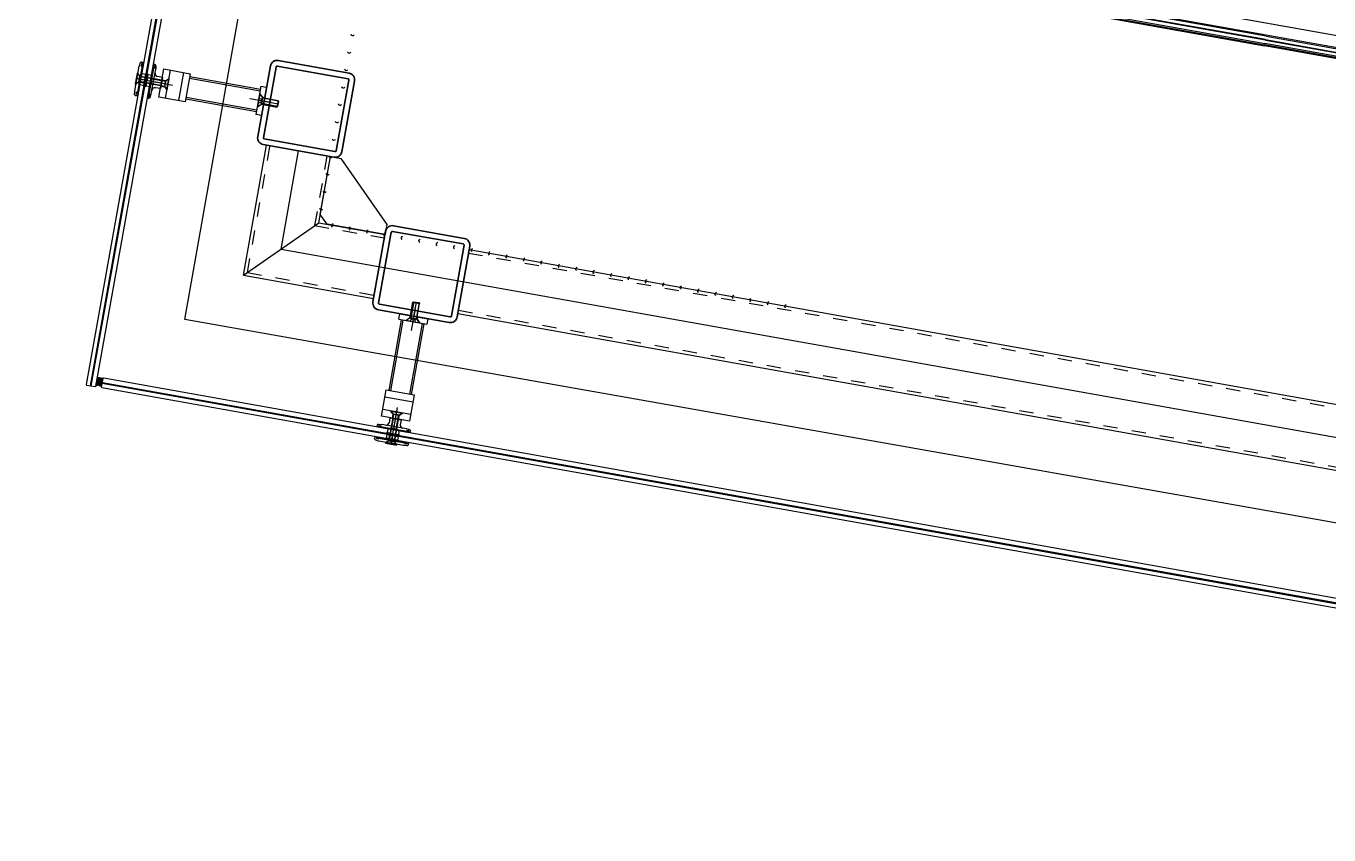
# Model space of a CAD drawing. Header units: centimetres. Extents: x 139057 to 200038, y 34824 to 80516.
# Drawn here: x 172767.7 to 172996.3, y 78219.9 to 78361.9 of the extents above; entities that cross this region are included whole.
import ezdxf

# ---------------------------------------------------------------- set-up
doc = ezdxf.new("R2010")
doc.units = ezdxf.units.CM
doc.header["$LTSCALE"] = 100
doc.linetypes.add('HIDDEN', pattern=[0.5, 0.25, -0.25])
doc.layers.get('0').update_dxf_attribs({"lineweight": 0})
doc.layers.add('ASFALTO', color=2, linetype='Continuous')
doc.layers.add('M-ASC', color=5, linetype='Continuous')
doc.layers.add('Linea_fine', color=2, linetype='Continuous', lineweight=35)

# ---------------------------------------------------------------- blocks, each defined once
blk = doc.blocks.new('6666666666666')
for p, q in [((-940, -108.5), (-940, -1365)), ((-938.5, -108.5), (-938.5, -1365)), ((-929.9, -1365), (-929.9, -205)), ((-929.1, -1365), (-929.1, -205)), ((-935.9, -207), (-935.9, -1365)), ((-923.1, -1365), (-923.1, -207)), ((-940, -2621.5), (-940, -1365)), ((-938.5, -2621.5), (-938.5, -1365)), ((-935.9, -2523), (-935.9, -1365)), ((-929.9, -1365), (-929.9, -2525)), ((-929.1, -1365), (-929.1, -2525)), ((-923.1, -1365), (-923.1, -2523))]:
    blk.add_line(p, q)
at = {"linetype": 'Continuous'}
for p, q in [((-921.2, -1365), (-921.2, -215)), ((-900, -215), (-900, -2515)), ((-921.2, -2515), (-921.2, -1365))]:
    blk.add_line(p, q, dxfattribs=at)
blk = doc.blocks.new('S05')
blk.add_arc((0.27, 0.5), 0.567, 118.0725, 241.9275)
blk = doc.blocks.new('VSEI_M12x35')
for p, q in [((0, 11.8), (0, -11.8)), ((0.5, 11.8), (0, 11.8)), ((0, 0), (35, 0)), ((0.5, 11.8), (0.5, -11.8)), ((0.5, 11.8), (6.3, 6)), ((0.6, 3.6), (4.6, 3.6)), ((4.6, 3.6), (4.6, -3.6)), ((4.6, 3.6), (6.7, 0)), ((6.3, 6), (33.8, 6)), ((6.3, 6), (6.3, -6)), ((35, 4.8), (6.3, 4.8)), ((33.8, 6), (35, 4.8)), ((33.8, 6), (33.8, -6)), ((35, 4.8), (35, -4.8)), ((0, -11.8), (0.5, -11.8)), ((0.5, -11.8), (6.3, -6)), ((0.6, -3.6), (4.6, -3.6)), ((4.6, -3.6), (6.7, 0)), ((35, -4.8), (6.3, -4.8)), ((6.3, -6), (33.8, -6)), ((35, -4.8), (33.8, -6))]:
    blk.add_line(p, q)
blk = doc.blocks.new('VSEI_M10x16')
for p, q in [((0, 9.75), (0, -9.75)), ((0.5, 9.75), (0, 9.75)), ((16, 0), (0, 0)), ((0.5, 9.75), (0.5, -9.75)), ((0.5, 9.75), (5.25, 5)), ((5.25, 5), (15.4, 5)), ((5.25, 5), (5.25, -5)), ((5.25, 5), (5.25, -5)), ((16, 4.4), (5.25, 4.4)), ((15.4, 5), (16, 4.4)), ((15.4, 5), (15.4, -5)), ((16, 4.4), (16, -4.4)), ((0.5, -9.75), (0, -9.75)), ((0.5, -9.75), (5.25, -5)), ((16, -4.4), (5.25, -4.4)), ((5.25, -5), (15.4, -5)), ((16, -4.4), (15.4, -5))]:
    blk.add_line(p, q)
blk = doc.blocks.new('es5tertetert')
h = blk.add_hatch(color=256)
h.paths.add_polyline_path([(-30, -10, 1), (-26, -10, 1)])
h.paths.add_polyline_path([(-30, 10, 1), (-26, 10, 1)])
for p, q in [((-42.7, 28.2), (-43.5, 22)), ((-40.8, 30), (-38.5, 30)), ((-38.5, 27), (-40, 27)), ((-40, 27), (-40, 23)), ((-40, 23), (-38.5, 23)), ((-38.5, 30), (-38.5, 26.5)), ((-38.5, 23.5), (-38.5, -23.5)), ((-37, 25), (-37, -25)), ((-19.5, 25), (-19.5, -25)), ((-18, 30), (-18, 26.5)), ((-16.8, 30), (-18, 30)), ((-18, 27), (-16.5, 27)), ((-18, 23.5), (-18, -23.5)), ((-16.5, 23), (-18, 23)), ((-16.5, 27), (-16.5, 23)), ((-14.8, 28.2), (-14, 22)), ((-43.5, -22), (-43.5, 22)), ((-40, 5.5), (-43.5, 9)), ((-43.5, 0), (0, 0)), ((-40, 5.5), (-40, -5.5)), ((-40, 5.5), (-38.5, 5.5)), ((-38.5, 8), (-36.5, 10)), ((-38.5, 8), (-38.5, -8)), ((0, 5), (-38.5, 5)), ((0, 4.2), (-38.5, 4.2)), ((-30, 10), (-36.5, 10)), ((-36.5, -10), (-36.5, 10)), ((-30, 10), (-30, -10)), ((-26, 10), (-26, -10)), ((-18, 10), (-26, 10)), ((-14, -22), (-14, 22)), ((0, 10), (-9, 10)), ((0, 10), (0, -10)), ((-40, -5.5), (-43.5, -9)), ((-42.7, -28.2), (-43.5, -22)), ((-40, -5.5), (-38.5, -5.5)), ((0, -4.3), (-38.5, -4.3)), ((0, -5), (-38.5, -5)), ((-36.5, -10), (-38.5, -8)), ((-30, -10), (-36.5, -10)), ((-18, -10), (-26, -10)), ((-14.8, -28.2), (-14, -22)), ((0, -10), (-9, -10)), ((-38.5, -30), (-40.8, -30)), ((-40, -23), (-38.5, -23)), ((-40, -27), (-40, -23)), ((-38.5, -27), (-40, -27)), ((-38.5, -26.5), (-38.5, -30)), ((-16.5, -23), (-18, -23)), ((-18, -26.5), (-18, -30)), ((-18, -27), (-16.5, -27)), ((-18, -30), (-16.8, -30)), ((-16.5, -27), (-16.5, -23))]:
    blk.add_line(p, q)
for centre, radius in [((-38.5, 25), 1.5), ((-18, 25), 1.5), ((-28, 10), 2), ((-28, -10), 2), ((-38.5, -25), 1.5), ((-18, -25), 1.5)]:
    blk.add_circle(centre, radius)
for centre, radius, start, end in [((-40.8, 28), 2, 90, 172.875), ((-16.8, 28), 2, 7.125, 90), ((-28, 10), 2, 180, 0), ((-9, 15), 5, 180, 270), ((-28, -10), 2, 0, 180), ((-9, -15), 5, 90, 180), ((-40.8, -28), 2, 187.125, 270), ((-16.8, -28), 2, 270, 352.875)]:
    blk.add_arc(centre, radius, start, end)
blk.add_blockref('VSEI_M10x16', (-45, 0))
blk = doc.blocks.new('VSEI_M10x30')
for p, q in [((0, 9.75), (0, -9.75)), ((0.5, 9.75), (0, 9.75)), ((30, 0), (0, 0)), ((0.5, 9.75), (0.5, -9.75)), ((0.5, 9.75), (5.25, 5)), ((5.25, 5), (29.4, 5)), ((5.25, 5), (5.25, -5)), ((5.25, 5), (5.25, -5)), ((30, 4.4), (5.25, 4.4)), ((29.4, 5), (30, 4.4)), ((29.4, 5), (29.4, -5)), ((30, 4.4), (30, -4.4)), ((0.5, -9.75), (0, -9.75)), ((0.5, -9.75), (5.25, -5)), ((30, -4.4), (5.25, -4.4)), ((5.25, -5), (29.4, -5)), ((30, -4.4), (29.4, -5))]:
    blk.add_line(p, q)
blk = doc.blocks.new('Fissaggio doppio su montanti 150x150')
for p, q in [((-25, 136), (-25, 183)), ((-25, 183), (25, 183)), ((-5.5, 183), (-5.5, 175.7)), ((0, 190.3), (0, 163)), ((5.5, 183), (5.5, 175.7)), ((25, 183), (25, 136)), ((-25, 171), (25, 171)), ((-5.5, 175.7), (-10.2, 171)), ((-5.5, 175.7), (5.5, 175.7)), ((5.5, 175.7), (10.2, 171)), ((25, 148), (-25, 148)), ((25, 136), (-25, 136)), ((-20, 136), (-20, 10)), ((-17, 136), (-17, 10)), ((17, 136), (17, 10)), ((20, 136), (20, 10)), ((0, -12.9), (0, 25.3)), ((25, 10), (-25, 10)), ((-25, 0), (-25, 10)), ((25, 0), (-25, 0)), ((-6.5, 4.2), (-12.2, 10)), ((-6.5, 0), (-6.5, 4.2)), ((6.5, 4.2), (-6.5, 4.2)), ((6.5, 4.2), (12.2, 10)), ((6.5, 0), (6.5, 4.2)), ((25, 10), (25, 0))]:
    blk.add_line(p, q)
for name, p, rotation in [('es5tertetert', (0, 183), 270), ('VSEI_M10x30', (0, 171), 90), ('VSEI_M12x35', (0, 10), 270)]:
    blk.add_blockref(name, p, dxfattribs=dict(rotation=rotation))
blk = doc.blocks.new('150x150x10')
at = {"layer": 'Linea_fine'}
for points in [[(12, 0), (138, 0, 0.414214), (150, 12), (150, 138, 0.414214), (138, 150), (12, 150, 0.414214), (0, 138), (0, 12, 0.414214)], [(12, 10), (138, 10, 0.414214), (140, 12), (140, 138, 0.414214), (138, 140), (12, 140, 0.414214), (10, 138), (10, 12, 0.414214)]]:
    blk.add_lwpolyline(points, format="xyb", close=True, dxfattribs=at)
blk = doc.blocks.new('A$C2A0E5694')
h = blk.add_hatch()
h.set_pattern_fill('ANSI31', color=256, scale=0.2, style=0)
h.set_pattern_definition([(45, (-14112408.55986, -36705321.6357), (-0.449012806053, 0.449012806053), [])])
h.paths.add_polyline_path([(-3427.9, 426.9), (-3443.4, 426.9, -0.481482), (-3443.4, 416.9), (-3427.9, 416.9)])
for p, q in [((-3444.4, 436.4), (-2104.4, 436.4)), ((-3444.4, 434.9), (-2104.4, 434.9)), ((-3427.9, 426.9), (-3443.4, 426.9)), ((-3443.4, 416.9), (-3427.9, 416.9)), ((-3436.4, 416.9), (-3436.4, -3388.1)), ((-3434.9, 416.9), (-3434.9, -3388.1)), ((-3427.9, 416.9), (-3427.9, 426.9)), ((-3206.4, 206.4), (-3206.4, -25.6)), ((-3206.4, 206.4), (-2974.4, 206.4)), ((-3206.4, 206.4), (-3092.4, 92.4)), ((-3149.4, 149.4), (-3149.4, -3120.6)), ((-3149.4, 149.4), (-2974.4, 149.4)), ((-3092.4, 92.4), (-3092.4, -25.6)), ((-3092.4, 92.4), (-2974.4, 92.4)), ((-3206.4, -175.6), (-3206.4, -2795.6)), ((-3092.4, -175.6), (-3092.4, -2795.6))]:
    blk.add_line(p, q)
at = {"linetype": 'HIDDEN'}
for p, q in [((-3200.4, 200.4), (-3200.4, -25.6)), ((-3200.4, 200.4), (-2974.4, 200.4)), ((-3098.4, 98.4), (-3098.4, -25.6)), ((-3098.4, 98.4), (-2974.4, 98.4)), ((-3200.4, -175.6), (-3200.4, -2795.6)), ((-3098.4, -175.6), (-3098.4, -2795.6))]:
    blk.add_line(p, q, dxfattribs=at)
for points in [[(-3444.4, 443.4), (-3444.4, 427.9), (-3443.4, 426.9), (-2105.4, 426.9), (-2104.4, 427.9), (-2104.4, 443.4), (-2105.4, 444.4), (-3443.4, 444.4)], [(-3443.4, 416.9), (-3427.9, 416.9), (-3426.9, 415.9), (-3426.9, -3387.1), (-3427.9, -3388.1), (-3443.4, -3388.1), (-3444.4, -3387.1), (-3444.4, 415.9)]]:
    blk.add_lwpolyline(points, close=True)
blk.add_lwpolyline([(-3092.4, -25.6), (-3092.4, 77.4), (-3077.4, 92.4), (-2974.4, 92.4), (-2974.4, 74.4), (-3074.4, -25.6), (-3092.4, -25.6)])
at = {"linetype": 'Continuous', "extrusion": (0, 1, 0), "elevation": -1155.1}
blk.add_lwpolyline([(3212.7, 0), (3212.3, 0)], dxfattribs=at)
blk.add_arc((-3447.4, 421.9), 6.4, 308.58, 51.42)
for name, p in [('Fissaggio doppio su montanti 150x150', (-2899.4, 224.4)), ('150x150x10', (-2974.4, 74.4)), ('150x150x10', (-3224.4, -175.6)), ('6666666666666', (-1554.7, -121))]:
    blk.add_blockref(name, p)
at = {"row_count": 1, "column_count": 27, "row_spacing": 0}
for p, xscale, yscale, zscale, rotation, column_spacing in [((-3067.3, 89.4, 0), 6.000000002255875, 6.000000002255875, 6.000000002255875, 0.006102744007820959, 3.10477887208778), ((-3089.4, 67.3, 0), -6.000000002255875, 6, 6, 89.99389725599217, -3.10477887208778)]:
    blk.add_blockref('S05', p, dxfattribs=dict(at, xscale=xscale, yscale=yscale, zscale=zscale, rotation=rotation, column_spacing=column_spacing))
at = {"rotation": 90}
blk.add_blockref('Fissaggio doppio su montanti 150x150', (-3224.4, -100.6), dxfattribs=at)

msp = doc.modelspace()

# ---------------------------------------------------------------- linework, layer by layer
at = {"layer": 'ASFALTO', "elevation": 0}
msp.add_lwpolyline([(172996.53, 77968.95), (173011.09, 77966.21), (173040.67, 78123.31), (173109.32, 78110.37), (173134.35, 78250.52), (172795.59, 78310.36), (172924.32, 79039.08), (172954.16, 79033.81), (173022.47, 79420.87), (173035.34, 79454.1), (173352.8, 79331.21), (173369.58, 79425.13), (170735.67, 80516.43)], dxfattribs=at)

# ---------------------------------------------------------------- block references
at = {"layer": 'M-ASC', "xscale": 0.1, "yscale": 0.1, "zscale": 0.1, "rotation": 79.87167101770514}
msp.add_blockref('A$C2A0E5694', (172882.55, 78630.15, 0), dxfattribs=at)

doc.saveas('drawing.dxf')
